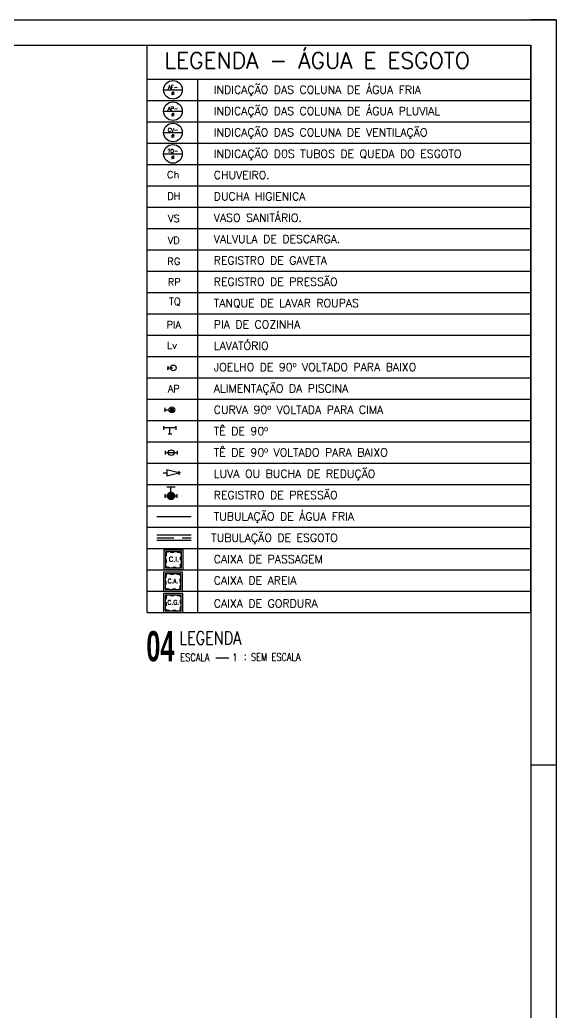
# Model space of a CAD drawing. Header units: millimetres. Extents: x 1111 to 1959, y -391 to -319.
# Drawn here: x 1567.03 to 1582.99, y -376.04 to -346.49 of the extents above; entities that cross this region are included whole.
import ezdxf
from ezdxf.enums import TextEntityAlignment as Align

# ---------------------------------------------------------------- set-up
doc = ezdxf.new("R2010")
doc.units = ezdxf.units.MM
doc.linetypes.add('HIDDEN', pattern=[0.375, 0.25, -0.125])
doc.linetypes.add('HIDDENX2', pattern=[0.75, 0.5, -0.25])
for name, color, linetype in [('CERCAD-1', 1, 'Continuous'), ('CERCAD-2', 7, 'Continuous'), ('Eixo', 4, 'HIDDENX2'), ('HIDROGRAFIA', 4, 'Continuous'), ("PRANCHA - PROJETU'S", 7, 'Continuous'), ('TUBULAÇÃO_ESGOTO', 5, 'Continuous'), ('TUBULAÇÃO_HIDRÁULICA', 5, 'Continuous'), ('TXT_0', 7, 'Continuous'), ('TXT_1', 2, 'Continuous'), ('TXT_2', 2, 'Continuous')]:
    doc.layers.add(name, color=color, linetype=linetype)
doc.styles.add('ADITIVOCAD', font='ROMANS.shx')
doc.styles.add('R80', font='simplex.shx', dxfattribs={"height": 12})
doc.styles.add('REG140', font='romans.shx', dxfattribs={"width": 0.8, "height": 0.35})
doc.styles.add('REG80', font='romans.shx', dxfattribs={"width": 0.8, "height": 0.2})
doc.styles.add('SANSSERIF2', font='sanssb__.ttf', dxfattribs={"width": 0.8})

# ---------------------------------------------------------------- blocks, each defined once
blk = doc.blocks.new('CRBODADOSÇ')
at = {"layer": "PRANCHA - PROJETU'S", "color": 3}
blk.add_line((164.825, 196.917), (165.288, 196.917), dxfattribs=at)
at = {"layer": "PRANCHA - PROJETU'S", "color": 3, "style": 'REG80', "width": 0.8}
for s, p in [('ESCALA', (163.548, 196.799)), ('1', (165.407, 196.799)), (':', (165.829, 196.842))]:
    blk.add_text(s, height=0.27, dxfattribs=at).set_placement(p)
at = {"layer": "PRANCHA - PROJETU'S", "color": 2, "style": 'REG140', "width": 0.8}
for tag, p in [('PROJETO', (163.521, 198.067)), ('DESENHO', (163.516, 197.395))]:
    blk.add_attdef(tag, p, '', height=0.472, dxfattribs=at)
at = {"layer": "PRANCHA - PROJETU'S", "style": 'SANSSERIF2', "width": 0.6}
blk.add_attdef('00', text='', height=1.08, dxfattribs=at).set_placement((162.84, 196.795), align=Align.CENTER)
at = {"layer": "PRANCHA - PROJETU'S", "color": 3, "style": 'REG80', "width": 0.8}
blk.add_attdef('ESCALA', (166.075, 196.813), '', height=0.27, dxfattribs=at)
blk = doc.blocks.new('Adh_Afn')
blk.add_line((-0.25, 0), (0.25, 0))
blk.add_circle((0, 0), 0.25)
at = {"flags": 8}
for tag, p in [('$AF', (0, 0.07)), ('$DIAM', (0, -0.091))]:
    blk.add_attdef(tag, text='', height=0.1, dxfattribs=at).set_placement(p, align=Align.MIDDLE)
blk = doc.blocks.new('ADH_HIUTILIZ1')
blk.add_line((0.12, 0), (0.12, 0))
at = {"flags": 8}
blk.add_attdef('$N', text='', height=0.09, dxfattribs=at).set_placement((0.226, 0.042), align=Align.MIDDLE)
blk = doc.blocks.new('Adh_cx_j90b')
blk.add_lwpolyline([(-0.068, 0.022), (-0.068, -0.022), (-0.068, 0), (-0.006, 0)])
blk.add_circle((0, 0), 0.0359)
blk = doc.blocks.new('Adh_cx_c90c')
h = blk.add_hatch()
h.set_pattern_fill('_U', color=256, scale=0.002, angle=45, style=0, double=1, pattern_type=0)
h.set_pattern_definition([(45, (-6.0733674, -5.0413484), (-0.00141421356, 0.00141421356), []), (135, (-6.0733674, -5.0413484), (-0.00141421356, -0.00141421356), [])])
h.paths.add_polyline_path([(-0.017, 0, 1), (0.017, 0, 1)])
blk.add_lwpolyline([(-0.088, 0.022), (-0.088, -0.023), (-0.088, 0), (-0.036, 0)])
for radius in [0.0359, 0.017]:
    blk.add_circle((0, 0), radius)
blk = doc.blocks.new('Adh_cx_te90')
for p, q in [((-0.075, -0.0225), (-0.075, 0.0225)), ((0.075, 0), (-0.075, 0)), ((0, -0.075), (0, 0)), ((0.075, 0), (0.075, 0.0225)), ((0.075, 0.0225), (0.075, -0.0225)), ((-0.0225, -0.075), (0.0225, -0.075))]:
    blk.add_line(p, q)
blk = doc.blocks.new('Adh_cx_te90b')
for p, q in [((-0.078, 0.0225), (-0.078, -0.0225)), ((-0.078, 0), (0.078, 0)), ((0.078, -0.0225), (0.078, 0.0225))]:
    blk.add_line(p, q)
blk.add_circle((0, 0), 0.0359)
blk = doc.blocks.new('Adh_cx_lvr')
for p, q in [((0, 0), (-0.15, 0.0375)), ((-0.15, 0.0375), (-0.15, -0.0375)), ((-0.15, -0.0375), (0, 0)), ((0, 0.0225), (0, -0.0225)), ((-0.195, 0), (-0.15, 0)), ((0.0225, 0), (0, 0))]:
    blk.add_line(p, q)
blk = doc.blocks.new('Adh_acs_rg')
h = blk.add_hatch()
h.set_pattern_fill('_U', color=256, scale=0.002, angle=45, style=0, double=1)
h.set_pattern_definition([(45, (-7.4131718, -5.1711377), (-0.00141421356, 0.00141421356), []), (135, (-7.4131718, -5.1711377), (-0.00141421356, -0.00141421356), [])])
h.paths.add_polyline_path([(0.046, 0, 1), (-0.046, 0, 1)])
for p, q in [((-0.078, 0.022), (-0.078, -0.022)), ((0.053, 0.108), (-0.053, 0.108)), ((0, 0.046), (0, 0.108)), ((0.078, -0.022), (0.078, 0.022)), ((-0.078, 0), (-0.046, 0)), ((0.046, 0), (0.078, 0))]:
    blk.add_line(p, q)
blk.add_circle((0, 0), 0.046)
blk = doc.blocks.new('Adhs_RefTbl')
at = {"color": 0, "linetype": 'ByBlock', "ltscale": 0.5}
blk.add_line((-0.321, 0), (0.321, 0), dxfattribs=at)
blk = doc.blocks.new('inp_cx')
for p, q in [((40, 40), (-40, 40)), ((-40, 40), (-40, -40)), ((40, -40), (40, 40)), ((-40, -40), (40, -40))]:
    blk.add_line(p, q)
at = {"color": 1, "linetype": 'Continuous', "ltscale": 0.5}
for p, q in [((33, 33), (-33, 33)), ((-33, 33), (-33, -33)), ((33, -33), (33, 33)), ((-33, -33), (33, -33))]:
    blk.add_line(p, q, dxfattribs=at)
at = {"color": 1, "linetype": 'HIDDEN', "ltscale": 0.5}
for p, q in [((30, 30), (-30, 30)), ((-30, 30), (-30, -30)), ((30, -30), (30, 30)), ((-30, -30), (30, -30))]:
    blk.add_line(p, q, dxfattribs=at)
at = {"style": 'R80'}
blk.add_text('C.I.', height=20.59, dxfattribs=at).set_placement((-19.6, -7.5))
blk = doc.blocks.new('_cxgordu')
for p, q in [((40, 40), (-40, 40)), ((-40, 40), (-40, -40)), ((40, -40), (40, 40)), ((-40, -40), (40, -40))]:
    blk.add_line(p, q)
at = {"color": 1, "linetype": 'Continuous', "ltscale": 0.5}
for p, q in [((33, 33), (-33, 33)), ((-33, 33), (-33, -33)), ((33, -33), (33, 33)), ((-33, -33), (33, -33))]:
    blk.add_line(p, q, dxfattribs=at)
at = {"color": 1, "linetype": 'HIDDEN', "ltscale": 0.5}
for p, q in [((30, 30), (-30, 30)), ((-30, 30), (-30, -30)), ((30, -30), (30, 30)), ((-30, -30), (30, -30))]:
    blk.add_line(p, q, dxfattribs=at)
at = {"style": 'R80'}
blk.add_text('C.G.', height=18.48, dxfattribs=at).set_placement((-24.3, -6.9))
blk = doc.blocks.new('_cxareia')
for p, q in [((40, 40), (-40, 40)), ((-40, 40), (-40, -40)), ((40, -40), (40, 40)), ((-40, -40), (40, -40))]:
    blk.add_line(p, q)
at = {"color": 1, "linetype": 'Continuous', "ltscale": 0.5}
for p, q in [((33, 33), (-33, 33)), ((-33, 33), (-33, -33)), ((33, -33), (33, 33)), ((-33, -33), (33, -33))]:
    blk.add_line(p, q, dxfattribs=at)
at = {"color": 1, "linetype": 'HIDDEN', "ltscale": 0.5}
for p, q in [((30, 30), (-30, 30)), ((-30, 30), (-30, -30)), ((30, -30), (30, 30)), ((-30, -30), (30, -30))]:
    blk.add_line(p, q, dxfattribs=at)
at = {"style": 'R80'}
blk.add_text('C.A.', height=17.28, dxfattribs=at).set_placement((-22, -6.1))

msp = doc.modelspace()

# ---------------------------------------------------------------- linework, layer by layer
at = {"layer": 'CERCAD-1'}
msp.add_lwpolyline([(1582.24, -390.141), (1519.24, -390.141), (1519.24, -347.241), (1582.24, -347.241)], close=True, dxfattribs=at)
at = {"layer": 'CERCAD-2'}
for p, q in [((1518.49, -346.491), (1582.99, -346.491)), ((1582.99, -346.491), (1582.24, -346.491)), ((1582.99, -346.491), (1582.99, -390.891)), ((1582.99, -368.691), (1582.24, -368.691))]:
    msp.add_line(p, q, dxfattribs=at)
at = {"layer": 'Eixo'}
msp.add_line((1571.107, -361.918), (1572.126, -361.919), dxfattribs=at)
at = {"layer": 'TUBULAÇÃO_ESGOTO'}
for p, q in [((1572.126, -361.84), (1571.107, -361.839)), ((1572.126, -361.999), (1571.106, -361.998))]:
    msp.add_line(p, q, dxfattribs=at)
at = {"layer": 'TXT_1'}
for p, q in [((1570.812, -364.143), (1570.812, -347.241)), ((1570.812, -347.241), (1582.24, -347.241)), ((1570.812, -364.143), (1570.812, -347.241)), ((1582.24, -364.143), (1582.24, -347.241)), ((1570.812, -348.258), (1582.24, -348.258)), ((1572.321, -364.143), (1572.321, -348.258)), ((1570.812, -348.893), (1582.24, -348.893)), ((1570.812, -349.529), (1582.24, -349.529)), ((1570.812, -350.164), (1582.24, -350.164)), ((1570.812, -350.799), (1582.24, -350.799)), ((1570.812, -351.435), (1582.24, -351.435)), ((1570.812, -352.07), (1582.24, -352.07)), ((1570.812, -352.706), (1582.24, -352.706)), ((1570.812, -353.341), (1582.24, -353.341)), ((1570.812, -353.976), (1582.24, -353.976)), ((1570.812, -354.612), (1582.24, -354.612)), ((1570.812, -355.247), (1582.24, -355.247)), ((1570.812, -355.883), (1582.24, -355.883)), ((1570.812, -356.518), (1582.24, -356.518)), ((1570.812, -357.153), (1582.24, -357.153)), ((1570.812, -357.789), (1582.24, -357.789)), ((1570.812, -357.789), (1582.24, -357.789)), ((1570.812, -358.424), (1582.24, -358.424)), ((1570.812, -359.06), (1582.24, -359.06)), ((1570.812, -359.695), (1582.24, -359.695)), ((1570.812, -360.33), (1582.24, -360.33)), ((1570.812, -360.966), (1582.24, -360.966)), ((1570.812, -360.966), (1582.24, -360.966)), ((1570.812, -361.601), (1582.24, -361.601)), ((1570.812, -362.237), (1582.24, -362.237)), ((1570.812, -362.872), (1582.24, -362.872)), ((1570.812, -363.507), (1582.24, -363.507)), ((1570.812, -364.143), (1582.24, -364.143))]:
    msp.add_line(p, q, dxfattribs=at)

# ---------------------------------------------------------------- block references
at = {"layer": 'HIDROGRAFIA', "xscale": 0.007148181716720001, "yscale": 0.007148181716720001, "zscale": 0.007148181716720001}
for name, p in [('inp_cx', (1571.598, -362.572)), ('_cxareia', (1571.584, -363.221)), ('_cxgordu', (1571.592, -363.857))]:
    msp.add_blockref(name, p, dxfattribs=at)
at = {"layer": "PRANCHA - PROJETU'S", "xscale": 0.8327550000000002, "yscale": 0.8327550000000002, "zscale": 0.8327550000000002}
msp.add_blockref('CRBODADOSÇ', (1435.604, -529.476), dxfattribs=at).add_auto_attribs({'ESCALA': 'SEM ESCALA', 'DESENHO': 'LEGENDA', '00': '04'})
at = {"layer": 'TUBULAÇÃO_HIDRÁULICA', "xscale": 1.588484825774678, "yscale": 1.588484825774678, "zscale": 1.588484825774678}
msp.add_blockref('Adhs_RefTbl', (1571.616, -361.283), dxfattribs=at)
at = {"layer": 'TXT_1'}
ref = msp.add_blockref('Adh_Afn', (1571.583, -348.576), dxfattribs=dict(at, xscale=1.111939378041985, yscale=1.111939378041985, zscale=1.111939378041985))
ref.add_attrib('$AF', 'AF-', dxfattribs={"layer": '0', "height": 0.1112, "style": 'ADITIVOCAD', "flags": 8}).set_placement((1571.583, -348.497), align=Align.MIDDLE)
ref.add_attrib('$DIAM', '%%C', dxfattribs={"layer": '0', "height": 0.1112, "style": 'ADITIVOCAD', "flags": 8}).set_placement((1571.583, -348.677), align=Align.MIDDLE)
ref = msp.add_blockref('Adh_Afn', (1571.583, -349.211), dxfattribs=dict(at, xscale=1.111939378041985, yscale=1.111939378041985, zscale=1.111939378041985))
ref.add_attrib('$AF', 'AP-', dxfattribs={"layer": '0', "height": 0.1112, "style": 'ADITIVOCAD', "flags": 8}).set_placement((1571.583, -349.133), align=Align.MIDDLE)
ref.add_attrib('$DIAM', '%%C', dxfattribs={"layer": '0', "height": 0.1112, "style": 'ADITIVOCAD', "flags": 8}).set_placement((1571.583, -349.312), align=Align.MIDDLE)
ref = msp.add_blockref('Adh_Afn', (1571.583, -349.846), dxfattribs=dict(at, xscale=1.111939378041985, yscale=1.111939378041985, zscale=1.111939378041985))
ref.add_attrib('$AF', 'CV-', dxfattribs={"layer": '0', "height": 0.1112, "style": 'ADITIVOCAD', "flags": 8}).set_placement((1571.583, -349.768), align=Align.MIDDLE)
ref.add_attrib('$DIAM', '%%C', dxfattribs={"layer": '0', "height": 0.1112, "style": 'ADITIVOCAD', "flags": 8}).set_placement((1571.583, -349.947), align=Align.MIDDLE)
ref = msp.add_blockref('Adh_Afn', (1571.583, -350.482), dxfattribs=dict(at, xscale=1.111939378041985, yscale=1.111939378041985, zscale=1.111939378041985))
ref.add_attrib('$AF', 'TQ-', dxfattribs={"layer": '0', "height": 0.1112, "style": 'ADITIVOCAD', "flags": 8}).set_placement((1571.583, -350.404), align=Align.MIDDLE)
ref.add_attrib('$DIAM', '%%C', dxfattribs={"layer": '0', "height": 0.1112, "style": 'ADITIVOCAD', "flags": 8}).set_placement((1571.583, -350.583), align=Align.MIDDLE)
ref = msp.add_blockref('ADH_HIUTILIZ1', (1571.05, -351.203), dxfattribs=dict(at, xscale=2.382727238662016, yscale=2.382727238662016, zscale=2.382727238662016))
ref.add_attrib('$N', 'Ch', dxfattribs={"layer": '0', "height": 0.2144, "style": 'ADITIVOCAD', "flags": 8}).set_placement((1571.589, -351.102), align=Align.MIDDLE)
ref = msp.add_blockref('ADH_HIUTILIZ1', (1571.071, -351.842), dxfattribs=dict(at, xscale=2.382727238662016, yscale=2.382727238662016, zscale=2.382727238662016))
ref.add_attrib('$N', 'DH', dxfattribs={"layer": '0', "height": 0.2144, "style": 'ADITIVOCAD', "flags": 8}).set_placement((1571.61, -351.742), align=Align.MIDDLE)
ref = msp.add_blockref('ADH_HIUTILIZ1', (1571.071, -352.505), dxfattribs=dict(at, xscale=2.382727238662016, yscale=2.382727238662016, zscale=2.382727238662016))
ref.add_attrib('$N', 'VS', dxfattribs={"layer": '0', "height": 0.2144, "style": 'ADITIVOCAD', "flags": 8}).set_placement((1571.61, -352.405), align=Align.MIDDLE)
ref = msp.add_blockref('ADH_HIUTILIZ1', (1571.071, -353.159), dxfattribs=dict(at, xscale=2.382727238662016, yscale=2.382727238662016, zscale=2.382727238662016))
ref.add_attrib('$N', 'VD', dxfattribs={"layer": '0', "height": 0.2144, "style": 'ADITIVOCAD', "flags": 8}).set_placement((1571.61, -353.059), align=Align.MIDDLE)
ref = msp.add_blockref('ADH_HIUTILIZ1', (1571.071, -353.782), dxfattribs=dict(at, xscale=2.382727238662016, yscale=2.382727238662016, zscale=2.382727238662016))
ref.add_attrib('$N', 'RG', dxfattribs={"layer": '0', "height": 0.2144, "style": 'ADITIVOCAD', "flags": 8}).set_placement((1571.61, -353.681), align=Align.MIDDLE)
ref = msp.add_blockref('ADH_HIUTILIZ1', (1571.083, -354.4), dxfattribs=dict(at, xscale=2.382727238662016, yscale=2.382727238662016, zscale=2.382727238662016))
ref.add_attrib('$N', 'RP', dxfattribs={"layer": '0', "height": 0.2144, "style": 'ADITIVOCAD', "flags": 8}).set_placement((1571.622, -354.3), align=Align.MIDDLE)
ref = msp.add_blockref('ADH_HIUTILIZ1', (1571.099, -354.99), dxfattribs=dict(at, xscale=2.382727238662016, yscale=2.382727238662016, zscale=2.382727238662016))
ref.add_attrib('$N', 'TQ', dxfattribs={"layer": '0', "height": 0.2144, "style": 'ADITIVOCAD', "flags": 8}).set_placement((1571.637, -354.889), align=Align.MIDDLE)
ref = msp.add_blockref('ADH_HIUTILIZ1', (1571.071, -355.671), dxfattribs=dict(at, xscale=2.382727238662016, yscale=2.382727238662016, zscale=2.382727238662016))
ref.add_attrib('$N', 'PIA', dxfattribs={"layer": '0', "height": 0.2144, "style": 'ADITIVOCAD', "flags": 8}).set_placement((1571.61, -355.571), align=Align.MIDDLE)
ref = msp.add_blockref('ADH_HIUTILIZ1', (1571.017, -356.285), dxfattribs=dict(at, xscale=2.382727238662016, yscale=2.382727238662016, zscale=2.382727238662016))
ref.add_attrib('$N', 'Lv', dxfattribs={"layer": '0', "height": 0.2144, "style": 'ADITIVOCAD', "flags": 8}).set_placement((1571.556, -356.184), align=Align.MIDDLE)
at = {"layer": 'TXT_1', "xscale": 2.382727238662016, "yscale": 2.382727238662016, "zscale": 2.382727238662016}
for name, p in [('Adh_cx_j90b', (1571.594, -356.858)), ('Adh_cx_c90c', (1571.551, -358.102)), ('Adh_cx_te90', (1571.495, -358.645)), ('Adh_cx_te90b', (1571.533, -359.38)), ('Adh_cx_lvr', (1571.756, -359.985)), ('Adh_acs_rg', (1571.524, -360.669))]:
    msp.add_blockref(name, p, dxfattribs=at)
at = {"layer": 'TXT_1'}
ref = msp.add_blockref('ADH_HIUTILIZ1', (1571.071, -357.577), dxfattribs=dict(at, xscale=2.382727238662016, yscale=2.382727238662016, zscale=2.382727238662016))
ref.add_attrib('$N', 'AP', dxfattribs={"layer": '0', "height": 0.2144, "style": 'ADITIVOCAD', "flags": 8}).set_placement((1571.61, -357.477), align=Align.MIDDLE)

# ---------------------------------------------------------------- texts
at = {"layer": 'TXT_0', "style": 'ADITIVOCAD'}
for s, height, p in [('INDICAÇÃO DAS COLUNA DE ÁGUA FRIA', 0.23827, (1572.798, -348.69)), ('INDICAÇÃO DAS COLUNA DE ÁGUA PLUVIAL', 0.23827, (1572.798, -349.326)), ('INDICAÇÃO DAS COLUNA DE VENTILAÇÃO', 0.23827, (1572.798, -349.961)), ('INDICAÇÃO D0S TUBOS DE QUEDA DO ESGOTO', 0.23827, (1572.798, -350.597)), ('CHUVEIRO.', 0.2383, (1572.798, -351.232)), ('DUCHA HIGIENICA', 0.23827, (1572.798, -351.867)), ('VASO SANITÁRIO.', 0.23827, (1572.798, -352.503)), ('VALVULA DE DESCARGA.', 0.23827, (1572.798, -353.138)), ('REGISTRO DE GAVETA', 0.23827, (1572.798, -353.774)), ('REGISTRO DE PRESSÃO', 0.23827, (1572.798, -354.409)), ('TANQUE DE LAVAR ROUPAS', 0.23827, (1572.798, -355.044)), ('PIA DE COZINHA', 0.23827, (1572.798, -355.68)), ('LAVATÓRIO', 0.2383, (1572.798, -356.315)), ('JOELHO DE 90º VOLTADO PARA BAIXO', 0.23827, (1572.798, -356.951)), ('ALIMENTAÇÃO DA PISCINA', 0.23827, (1572.798, -357.586)), ('CURVA 90º VOLTADA PARA CIMA', 0.23827, (1572.798, -358.221)), ('TÊ DE 90º', 0.2383, (1572.798, -358.857)), ('TÊ DE 90º VOLTADO PARA BAIXO', 0.23827, (1572.798, -359.492)), ('LUVA OU BUCHA DE REDUÇÃO', 0.23827, (1572.798, -360.127)), ('REGISTRO DE PRESSÃO', 0.23827, (1572.798, -360.763)), ('TUBULAÇÃO DE ÁGUA FRIA', 0.23827, (1572.798, -361.398)), ('TUBULAÇÃO DE ESGOTO', 0.23827, (1572.72, -362.034)), ('CAIXA DE PASSAGEM', 0.23827, (1572.798, -362.669)), ('CAIXA DE AREIA', 0.23827, (1572.798, -363.304)), ('CAIXA DE GORDURA', 0.23827, (1572.798, -363.99))]:
    msp.add_text(s, height=height, dxfattribs=at).set_placement(p)
at = {"layer": 'TXT_2', "style": 'ADITIVOCAD'}
msp.add_text('LEGENDA - ÁGUA E ESGOTO', height=0.47655, dxfattribs=at).set_placement((1571.331, -347.94))

doc.saveas('drawing.dxf')
